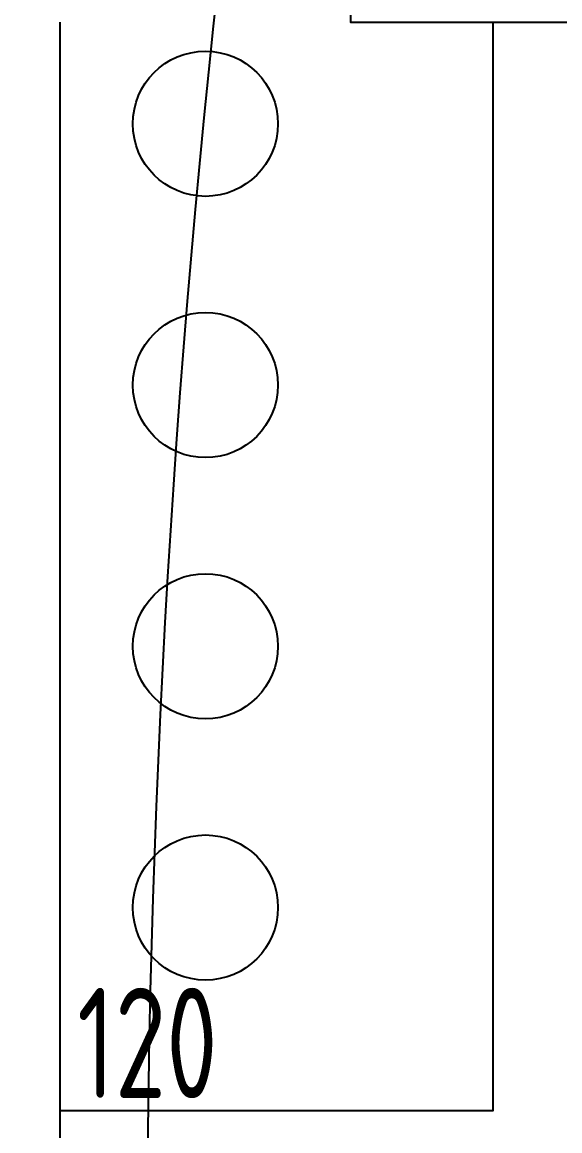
# Model space of a CAD drawing. Extents: x 11992 to 29481, y -6727 to 6811.
# Drawn here: x 12573 to 12944, y 2267 to 3031 of the extents above; entities that cross this region are included whole.
import ezdxf

# ---------------------------------------------------------------- set-up
doc = ezdxf.new("R2010")
doc.units = 0
doc.header["$MEASUREMENT"] = 0
doc.layers.get('0').update_dxf_attribs({"color": 8, "linetype": 'CONTINUOUS'})
doc.layers.get('Defpoints').update_dxf_attribs({"color": 8, "linetype": 'CONTINUOUS'})
for name, color, linetype in [('DQ-GZ', 8, 'CONTINUOUS'), ('E_WINDOW', 8, 'CONTINUOUS'), ('WALL', 8, 'CONTINUOUS'), ('zoylight 4标注', 9, 'CONTINUOUS'), ('zoylight 5回路', 4, 'CONTINUOUS'), ('洁具', 8, 'CONTINUOUS')]:
    doc.layers.add(name, color=color, linetype=linetype)
doc.styles.add('CCD-DIM', font='archs.shx', dxfattribs={"width": 0.8})
doc.dimstyles.new('zoylight_DIM_40', dxfattribs={"dimscale": 40, "dimtxt": 1.9, "dimasz": 0.4, "dimexe": 0.5, "dimexo": 0.5, "dimgap": 0.5, "dimtad": 1, "dimdec": 0, "dimrnd": 5, "dimzin": 12, "dimdsep": 46, "dimtxsty": 'CCD-DIM', "dimblk": 'CCD_Dimension_Tick', "dimcen": 0.125, "dimclrd": 44, "dimclre": 44, "dimclrt": 50, "dimadec": 0, "dimazin": 0, "dimtfac": 1, "dimtdec": 0, "dimtmove": 2, "dimatfit": 3, "dimldrblk": 'CCD_Leader_Dot', "dimfxl": 0, "dimtvp": 1, "dimtolj": 1, "dimtzin": 0, "dimarcsym": 0})

# ---------------------------------------------------------------- blocks, each defined once
blk = doc.blocks.new('A$C00F337EA')
at = {"layer": 'DQ-GZ'}
blk.add_lwpolyline([(200, 200), (0, 200), (0, 0), (200, 0)], close=True, dxfattribs=at)
blk = doc.blocks.new('CCD_Dimension_Tick')
at = {"color": 0, "linetype": 'ByBlock'}
for p, q in [((-1.091, 0), (0, 0)), ((0, 0), (1.091, 0))]:
    blk.add_line(p, q, dxfattribs=at)
at = {"color": 0, "linetype": 'Continuous', "const_width": 0.608}
blk.add_lwpolyline([(-0.61, -0.61), (0.61, 0.61)], dxfattribs=at)
blk = doc.blocks.new('*D18')
at = {"layer": 'Defpoints', "color": 0, "linetype": 'Continuous'}
for p in [(12719.63, 2239.25), (12599.63, 2180.6, 0), (12719.63, 2180.6, 0)]:
    blk.add_point(p, dxfattribs=at)
at = {"layer": 'zoylight 4标注', "color": 44, "lineweight": -2}
for p, q in [((12599.63, 2200.6), (12599.63, 2259.25)), ((12615.63, 2239.25), (12703.63, 2239.25))]:
    blk.add_line(p, q, dxfattribs=at)
at = {"layer": 'zoylight 4标注', "color": 44, "linetype": 'Continuous', "lineweight": -2}
blk.add_line((12719.63, 2200.6), (12719.63, 2259.25), dxfattribs=at)
at = {"layer": 'zoylight 4标注', "color": 44, "linetype": 'Continuous', "lineweight": -2, "xscale": 16, "yscale": 16, "zscale": 16, "rotation": 180}
blk.add_blockref('CCD_Dimension_Tick', (12599.63, 2239.25), dxfattribs=at)
at = {"layer": 'zoylight 4标注', "color": 44, "linetype": 'Continuous', "lineweight": -2, "xscale": 16, "yscale": 16, "zscale": 16}
blk.add_blockref('CCD_Dimension_Tick', (12719.63, 2239.25), dxfattribs=at)
at = {"layer": 'zoylight 4标注', "color": 50, "linetype": 'Continuous', "insert": (12659.63, 2327.25), "char_height": 76, "attachment_point": 5, "style": 'CCD-DIM'}
blk.add_mtext('\\A1;120', dxfattribs=at)
blk = doc.blocks.new('CCD_Leader_Dot')
at = {"color": 0, "linetype": 'ByBlock'}
blk.add_line((-5, 0), (-10, 0), dxfattribs=at)
at = {"color": 0, "linetype": 'ByBlock', "const_width": 5}
blk.add_lwpolyline([(-2.5, 0, 1), (2.5, 0, 1)], format="xyb", close=True, dxfattribs=at)

msp = doc.modelspace()

# ---------------------------------------------------------------- linework, layer by layer
at = {"layer": 'WALL'}
msp.add_line((12599.61, 530.55), (12599.61, 3030.55), dxfattribs=at)
at = {"layer": 'WALL', "linetype": 'ByBlock', "elevation": 0}
msp.add_lwpolyline([(12897.76, 3030.55), (12897.76, 2280.55), (12599.62, 2280.55)], dxfattribs=at)
at = {"layer": 'zoylight 5回路', "linetype": 'Continuous'}
msp.add_arc((20773.15, 2167.44), 8113.9, 156.205785, 184.910423, dxfattribs=at)
at = {"layer": '洁具'}
for centre in [(12699.62, 2960.55), (12699.62, 2780.55), (12699.62, 2600.55), (12699.62, 2420.55)]:
    msp.add_circle(centre, 50, dxfattribs=at)

# ---------------------------------------------------------------- block references
at = {"layer": 'E_WINDOW'}
msp.add_blockref('A$C00F337EA', (12799.61, 3030.55), dxfattribs=at)

# ---------------------------------------------------------------- dimensions: what is measured, and where the dimension line sits
at = {"layer": 'zoylight 4标注', "linetype": 'Continuous'}
dim = msp.add_aligned_dim(p1=(12599.63, 2180.6, 0), p2=(12719.63, 2180.6, 0), distance=58.65, dimstyle='zoylight_DIM_40', dxfattribs=at)
dim.commit()
dim.dimension.update_dxf_attribs({"geometry": '*D18', "text_midpoint": (12659.63, 2327.25)})

doc.saveas('drawing.dxf')
